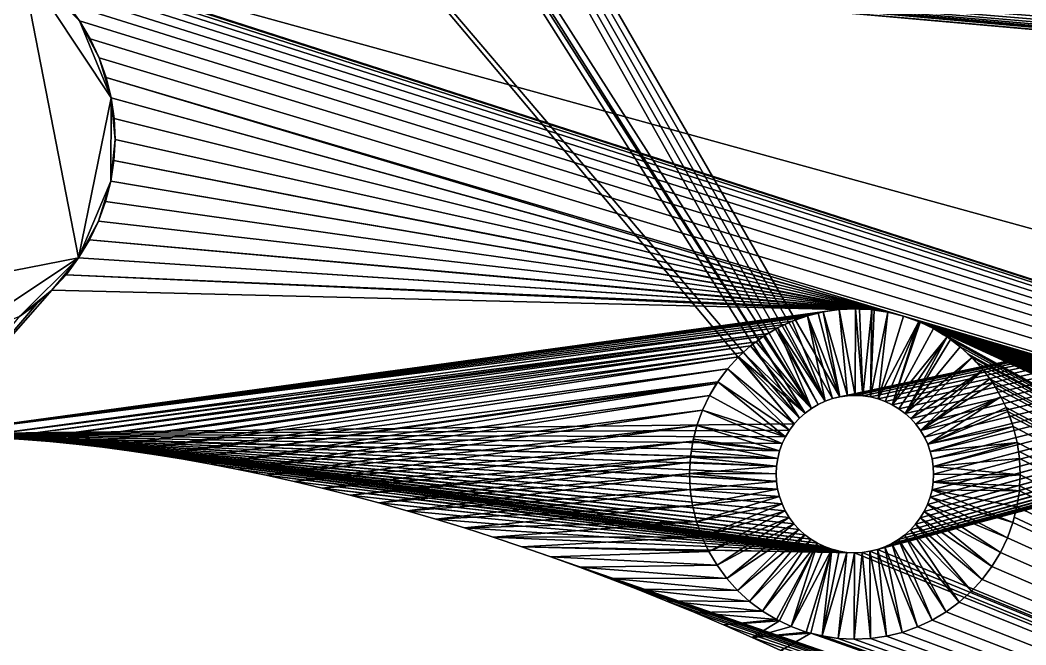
# Model space of a CAD drawing. Extents: x -90 to 90, y -51 to 49.
# Drawn here: x 11.86 to 31.41, y -22.05 to -9.91 of the extents above; entities that cross this region are included whole.
import ezdxf

# ---------------------------------------------------------------- set-up
doc = ezdxf.new("R2010")
doc.units = 0

msp = doc.modelspace()

# ---------------------------------------------------------------- linework, layer by layer
for points in [[(2.705, 26.198, 2), (6.97, 14.305, 2), (27.24, -17.456, 2)], [(2.705, 26.198, 2), (27.24, -17.456, 2), (27.369, -17.379, 2)], [(2.705, 26.198, 2), (27.369, -17.379, 2), (27.505, -17.316, 2)], [(2.705, 26.198, 2), (27.505, -17.316, 2), (27.647, -17.266, 2)], [(2.705, 26.198, 2), (27.647, -17.266, 2), (27.793, -17.23, 2)], [(2.705, 26.198, 2), (27.793, -17.23, 2), (68.159, -8.638, 2)], [(6.97, 14.305, 2), (10.697, 8.139, 2), (27.119, -17.545, 2)], [(6.97, 14.305, 2), (27.119, -17.545, 2), (27.24, -17.456, 2)], [(10.697, 8.139, 2), (12.822, -0.992, 2), (27.008, -17.646, 2)], [(10.697, 8.139, 2), (27.008, -17.646, 2), (27.119, -17.545, 2)], [(12.822, -0.992, 2), (9.795, -5.614, 2), (9.751, -17.958, 2)], [(12.822, -0.992, 2), (9.751, -17.958, 2), (26.906, -17.756, 2)], [(12.822, -0.992, 2), (26.906, -17.756, 2), (27.008, -17.646, 2)], [(65.253, -10.443, 0), (9.978, -8.083, 0), (9.572, -8.061, 0)], [(65.239, -10.128, 0), (65.253, -10.443, 0), (9.572, -8.061, 0)], [(65.249, -9.929, 0), (65.239, -10.128, 0), (9.572, -8.061, 0)], [(65.255, -9.813, 0), (65.249, -9.929, 0), (9.572, -8.061, 0)], [(67.507, -13.211, 0), (10.381, -8.144, 0), (9.978, -8.083, 0)], [(67.211, -13.103, 0), (67.507, -13.211, 0), (9.978, -8.083, 0)], [(66.926, -12.968, 0), (67.211, -13.103, 0), (9.978, -8.083, 0)], [(66.656, -12.804, 0), (66.926, -12.968, 0), (9.978, -8.083, 0)], [(66.404, -12.616, 0), (66.656, -12.804, 0), (9.978, -8.083, 0)], [(66.171, -12.403, 0), (66.404, -12.616, 0), (9.978, -8.083, 0)], [(66.12, -12.346, 0), (66.171, -12.403, 0), (9.978, -8.083, 0)], [(65.96, -12.169, 0), (66.12, -12.346, 0), (9.978, -8.083, 0)], [(65.773, -11.915, 0), (65.96, -12.169, 0), (9.978, -8.083, 0)], [(65.612, -11.644, 0), (65.773, -11.915, 0), (9.978, -8.083, 0)], [(65.479, -11.358, 0), (65.612, -11.644, 0), (9.978, -8.083, 0)], [(65.373, -11.061, 0), (65.479, -11.358, 0), (9.978, -8.083, 0)], [(65.298, -10.755, 0), (65.373, -11.061, 0), (9.978, -8.083, 0)], [(65.253, -10.443, 0), (65.298, -10.755, 0), (9.978, -8.083, 0)], [(67.813, -13.289, 0), (10.776, -8.244, 0), (10.381, -8.144, 0)], [(67.507, -13.211, 0), (67.813, -13.289, 0), (10.381, -8.144, 0)], [(83.747, -31.799, 0), (11.159, -8.383, 0), (10.776, -8.244, 0)], [(77.166, -26.539, 0), (83.747, -31.799, 0), (10.776, -8.244, 0)], [(68.024, -13.321, 0), (77.166, -26.539, 0), (10.776, -8.244, 0)], [(67.813, -13.289, 0), (68.024, -13.321, 0), (10.776, -8.244, 0)], [(83.747, -31.799, 0), (11.526, -8.559, 0), (11.159, -8.383, 0)], [(83.747, -31.799, 0), (11.875, -8.769, 0), (11.526, -8.559, 0)], [(7.237, -15.653, 0.2), (6.114, -9.893, 0.2), (11.875, -8.769, 0.2)], [(11.875, -8.769, 0.2), (12.998, -14.53, 0.2), (7.237, -15.653, 0.2)], [(83.747, -31.799, 0), (12.201, -9.013, 0), (11.875, -8.769, 0)], [(11.875, -8.769, 0.2), (12.501, -9.288, 0.2), (13.015, -9.919, 0.2)], [(11.875, -8.769, 0.2), (13.015, -9.919, 0.2), (13.629, -11.417, 0.2)], [(11.875, -8.769, 0.2), (13.629, -11.417, 0.2), (12.998, -14.53, 0.2)], [(27.793, -17.23, 2), (27.941, -17.208, 2), (68.159, -8.638, 2)], [(27.941, -17.208, 2), (28.091, -17.202, 2), (68.159, -8.638, 2)], [(28.091, -17.202, 2), (28.241, -17.209, 2), (68.159, -8.638, 2)], [(28.241, -17.209, 2), (28.39, -17.232, 2), (68.159, -8.638, 2)], [(28.39, -17.232, 2), (28.535, -17.269, 2), (68.159, -8.638, 2)], [(28.535, -17.269, 2), (28.676, -17.32, 2), (68.159, -8.638, 2)], [(28.676, -17.32, 2), (28.812, -17.385, 2), (68.159, -8.638, 2)], [(28.812, -17.385, 2), (28.94, -17.463, 2), (68.159, -8.638, 2)], [(28.94, -17.463, 2), (29.061, -17.553, 2), (68.159, -8.638, 2)], [(29.061, -17.553, 2), (29.171, -17.654, 2), (68.159, -8.638, 2)], [(29.171, -17.654, 2), (29.272, -17.765, 2), (68.159, -8.638, 2)], [(29.272, -17.765, 2), (29.361, -17.886, 2), (68.159, -8.638, 2)], [(29.361, -17.886, 2), (29.438, -18.015, 2), (68.159, -8.638, 2)], [(29.438, -18.015, 2), (68.013, -8.674, 2), (68.159, -8.638, 2)], [(29.438, -18.015, 2), (29.501, -18.151, 2), (68.013, -8.674, 2)], [(29.501, -18.151, 2), (29.551, -18.293, 2), (68.013, -8.674, 2)], [(29.548, -19.181, 2), (67.606, -8.864, 2), (67.735, -8.788, 2)], [(29.585, -19.036, 2), (29.548, -19.181, 2), (67.735, -8.788, 2)], [(29.551, -18.293, 2), (29.587, -18.439, 2), (68.013, -8.674, 2)], [(29.585, -19.036, 2), (67.735, -8.788, 2), (67.871, -8.724, 2)], [(29.608, -18.887, 2), (29.585, -19.036, 2), (67.871, -8.724, 2)], [(29.587, -18.439, 2), (29.609, -18.587, 2), (68.013, -8.674, 2)], [(29.608, -18.887, 2), (67.871, -8.724, 2), (67.881, -8.72, 2)], [(29.615, -18.737, 2), (29.608, -18.887, 2), (67.881, -8.72, 2)], [(29.609, -18.587, 2), (29.615, -18.737, 2), (68.013, -8.674, 2)], [(29.615, -18.737, 2), (67.881, -8.72, 2), (68.013, -8.674, 2)], [(29.432, -19.458, 2), (67.374, -9.054, 2), (67.485, -8.953, 2)], [(29.497, -19.322, 2), (29.432, -19.458, 2), (67.485, -8.953, 2)], [(29.497, -19.322, 2), (67.485, -8.953, 2), (67.606, -8.864, 2)], [(29.548, -19.181, 2), (29.497, -19.322, 2), (67.606, -8.864, 2)], [(83.747, -31.799, 0), (12.501, -9.288, 0), (12.201, -9.013, 0)], [(29.265, -19.707, 2), (67.183, -9.285, 2), (67.273, -9.165, 2)], [(29.354, -19.586, 2), (29.265, -19.707, 2), (67.273, -9.165, 2)], [(29.354, -19.586, 2), (67.273, -9.165, 2), (67.374, -9.054, 2)], [(29.432, -19.458, 2), (29.354, -19.586, 2), (67.374, -9.054, 2)], [(83.747, -31.799, 0), (12.774, -9.591, 0), (12.501, -9.288, 0)], [(12.501, -9.288, 0.2), (12.774, -9.591, 0.2), (13.015, -9.919, 0.2)], [(29.163, -19.817, 2), (67.105, -9.413, 2), (67.183, -9.285, 2)], [(29.265, -19.707, 2), (29.163, -19.817, 2), (67.183, -9.285, 2)], [(28.931, -20.007, 2), (66.989, -9.69, 2), (67.04, -9.549, 2)], [(29.052, -19.918, 2), (28.931, -20.007, 2), (67.04, -9.549, 2)], [(29.052, -19.918, 2), (67.04, -9.549, 2), (67.105, -9.413, 2)], [(29.163, -19.817, 2), (29.052, -19.918, 2), (67.105, -9.413, 2)], [(83.747, -31.799, 0), (13.015, -9.919, 0), (12.774, -9.591, 0)], [(13.015, -9.919, 0), (13.015, -9.919, 0.2), (12.774, -9.591, 0.2)], [(13.015, -9.919, 0), (12.774, -9.591, 0.2), (12.774, -9.591, 0)], [(28.802, -20.084, 2), (66.952, -9.835, 2), (66.989, -9.69, 2)], [(28.931, -20.007, 2), (28.802, -20.084, 2), (66.989, -9.69, 2)], [(83.747, -31.799, 0), (13.223, -10.269, 0), (13.015, -9.919, 0)], [(13.223, -10.269, 0), (13.223, -10.269, 0.2), (13.015, -9.919, 0.2)], [(13.223, -10.269, 0), (13.015, -9.919, 0.2), (13.015, -9.919, 0)], [(13.015, -9.919, 0.2), (13.223, -10.269, 0.2), (13.396, -10.637, 0.2)], [(13.015, -9.919, 0.2), (13.396, -10.637, 0.2), (13.629, -11.417, 0.2)], [(28.666, -20.147, 2), (66.929, -9.984, 2), (66.952, -9.835, 2)], [(28.802, -20.084, 2), (28.666, -20.147, 2), (66.952, -9.835, 2)], [(28.524, -20.197, 2), (63.477, -34.648, 2), (66.929, -9.984, 2)], [(28.666, -20.147, 2), (28.524, -20.197, 2), (66.929, -9.984, 2)], [(83.747, -31.799, 0), (13.396, -10.637, 0), (13.223, -10.269, 0)], [(13.396, -10.637, 0), (13.396, -10.637, 0.2), (13.223, -10.269, 0.2)], [(13.396, -10.637, 0), (13.223, -10.269, 0.2), (13.223, -10.269, 0)], [(83.747, -31.799, 0), (13.532, -11.021, 0), (13.396, -10.637, 0)], [(13.532, -11.021, 0), (13.532, -11.021, 0.2), (13.396, -10.637, 0.2)], [(13.532, -11.021, 0), (13.396, -10.637, 0.2), (13.396, -10.637, 0)], [(13.396, -10.637, 0.2), (13.532, -11.021, 0.2), (13.629, -11.417, 0.2)], [(29.03, -15.66, 0), (13.629, -11.417, 0), (13.532, -11.021, 0)], [(83.747, -31.799, 0), (29.03, -15.66, 0), (13.532, -11.021, 0)], [(13.629, -11.417, 0), (13.629, -11.417, 0.2), (13.532, -11.021, 0.2)], [(13.629, -11.417, 0), (13.532, -11.021, 0.2), (13.532, -11.021, 0)], [(13.629, -11.417, 0.2), (13.623, -13.036, 0.2), (12.998, -14.53, 0.2)], [(13.629, -11.417, 0.2), (13.706, -12.227, 0.2), (13.623, -13.036, 0.2)], [(28.724, -15.583, 0), (13.687, -11.82, 0), (13.629, -11.417, 0)], [(29.03, -15.66, 0), (28.724, -15.583, 0), (13.629, -11.417, 0)], [(13.687, -11.82, 0), (13.687, -11.82, 0.2), (13.629, -11.417, 0.2)], [(13.687, -11.82, 0), (13.629, -11.417, 0.2), (13.629, -11.417, 0)], [(13.629, -11.417, 0.2), (13.687, -11.82, 0.2), (13.706, -12.227, 0.2)], [(28.724, -15.583, 0), (13.706, -12.227, 0), (13.687, -11.82, 0)], [(13.706, -12.227, 0), (13.706, -12.227, 0.2), (13.687, -11.82, 0.2)], [(13.706, -12.227, 0), (13.687, -11.82, 0.2), (13.687, -11.82, 0)], [(13.706, -12.227, 0.2), (13.684, -12.634, 0.2), (13.623, -13.036, 0.2)], [(28.724, -15.583, 0), (13.684, -12.634, 0), (13.706, -12.227, 0)], [(13.684, -12.634, 0.2), (13.706, -12.227, 0.2), (13.706, -12.227, 0)], [(13.684, -12.634, 0.2), (13.706, -12.227, 0), (13.684, -12.634, 0)], [(28.463, -15.543, 0), (13.623, -13.036, 0), (13.684, -12.634, 0)], [(13.623, -13.036, 0.2), (13.684, -12.634, 0.2), (13.684, -12.634, 0)], [(13.623, -13.036, 0.2), (13.684, -12.634, 0), (13.623, -13.036, 0)], [(28.724, -15.583, 0), (28.463, -15.543, 0), (13.684, -12.634, 0)], [(13.623, -13.036, 0.2), (13.384, -13.814, 0.2), (12.998, -14.53, 0.2)], [(13.623, -13.036, 0.2), (13.523, -13.431, 0.2), (13.384, -13.814, 0.2)], [(28.412, -15.535, 0), (13.523, -13.431, 0), (13.623, -13.036, 0)], [(13.523, -13.431, 0.2), (13.623, -13.036, 0.2), (13.623, -13.036, 0)], [(13.523, -13.431, 0.2), (13.623, -13.036, 0), (13.523, -13.431, 0)], [(28.463, -15.543, 0), (28.412, -15.535, 0), (13.623, -13.036, 0)], [(28.412, -15.535, 0), (13.384, -13.814, 0), (13.523, -13.431, 0)], [(13.384, -13.814, 0.2), (13.523, -13.431, 0.2), (13.523, -13.431, 0)], [(13.384, -13.814, 0.2), (13.523, -13.431, 0), (13.384, -13.814, 0)], [(13.384, -13.814, 0.2), (13.209, -14.181, 0.2), (12.998, -14.53, 0.2)], [(28.412, -15.535, 0), (13.209, -14.181, 0), (13.384, -13.814, 0)], [(13.209, -14.181, 0.2), (13.384, -13.814, 0.2), (13.384, -13.814, 0)], [(13.209, -14.181, 0.2), (13.384, -13.814, 0), (13.209, -14.181, 0)], [(28.174, -15.523, 0), (12.998, -14.53, 0), (13.209, -14.181, 0)], [(12.998, -14.53, 0.2), (13.209, -14.181, 0.2), (13.209, -14.181, 0)], [(12.998, -14.53, 0.2), (13.209, -14.181, 0), (12.998, -14.53, 0)], [(28.412, -15.535, 0), (28.174, -15.523, 0), (13.209, -14.181, 0)], [(12.998, -14.53, 0.2), (10.35, -16.284, 0.2), (7.237, -15.653, 0.2)], [(12.998, -14.53, 0.2), (11.849, -15.67, 0.2), (10.35, -16.284, 0.2)], [(12.998, -14.53, 0.2), (12.479, -15.157, 0.2), (11.849, -15.67, 0.2)], [(12.998, -14.53, 0.2), (12.754, -14.856, 0.2), (12.479, -15.157, 0.2)], [(28.098, -15.519, 0), (12.754, -14.856, 0), (12.998, -14.53, 0)], [(12.754, -14.856, 0.2), (12.998, -14.53, 0.2), (12.998, -14.53, 0)], [(12.754, -14.856, 0.2), (12.998, -14.53, 0), (12.754, -14.856, 0)], [(28.174, -15.523, 0), (28.098, -15.519, 0), (12.998, -14.53, 0)], [(27.783, -15.533, 0), (12.479, -15.157, 0), (12.754, -14.856, 0)], [(12.479, -15.157, 0.2), (12.754, -14.856, 0.2), (12.754, -14.856, 0)], [(12.479, -15.157, 0.2), (12.754, -14.856, 0), (12.479, -15.157, 0)], [(28.098, -15.519, 0), (27.783, -15.533, 0), (12.754, -14.856, 0)], [(9.999, -17.976, 0), (12.177, -15.429, 0), (12.479, -15.157, 0)], [(27.783, -15.533, 0), (9.999, -17.976, 0), (12.479, -15.157, 0)], [(12.479, -15.157, 0.2), (12.177, -15.429, 0.2), (11.849, -15.67, 0.2)], [(12.177, -15.429, 0.2), (12.479, -15.157, 0.2), (12.479, -15.157, 0)], [(12.177, -15.429, 0.2), (12.479, -15.157, 0), (12.177, -15.429, 0)], [(9.999, -17.976, 0), (11.849, -15.67, 0), (12.177, -15.429, 0)], [(11.849, -15.67, 0.2), (12.177, -15.429, 0.2), (12.177, -15.429, 0)], [(11.849, -15.67, 0.2), (12.177, -15.429, 0), (11.849, -15.67, 0)], [(27.783, -15.533, 0), (27.471, -15.578, 0), (9.999, -17.976, 0)], [(27.471, -15.578, 0), (27.373, -15.602, 0), (9.999, -17.976, 0)], [(27.373, -15.602, 0), (27.164, -15.653, 0), (9.999, -17.976, 0)], [(27.793, -17.23, 1.2), (27.164, -15.653, 0), (27.373, -15.602, 0)], [(27.373, -15.602, 0), (27.471, -15.578, 0), (27.793, -17.23, 1.2)], [(27.941, -17.208, 1.2), (27.471, -15.578, 0), (27.783, -15.533, 0)], [(27.941, -17.208, 1.2), (27.793, -17.23, 1.2), (27.471, -15.578, 0)], [(28.091, -17.202, 1.2), (27.783, -15.533, 0), (28.098, -15.519, 0)], [(28.091, -17.202, 1.2), (27.941, -17.208, 1.2), (27.783, -15.533, 0)], [(28.241, -17.209, 1.2), (28.091, -17.202, 1.2), (28.098, -15.519, 0)], [(28.174, -15.523, 0), (28.241, -17.209, 1.2), (28.098, -15.519, 0)], [(28.174, -15.523, 0), (28.412, -15.535, 0), (28.241, -17.209, 1.2)], [(28.39, -17.232, 1.2), (28.241, -17.209, 1.2), (28.412, -15.535, 0)], [(28.39, -17.232, 1.2), (28.412, -15.535, 0), (28.463, -15.543, 0)], [(28.463, -15.543, 0), (28.724, -15.583, 0), (28.39, -17.232, 1.2)], [(28.535, -17.269, 1.2), (28.39, -17.232, 1.2), (28.724, -15.583, 0)], [(28.535, -17.269, 1.2), (28.724, -15.583, 0), (29.03, -15.66, 0)], [(27.164, -15.653, 0), (27.074, -15.685, 0), (9.999, -17.976, 0)], [(27.074, -15.685, 0), (26.867, -15.759, 0), (9.999, -17.976, 0)], [(26.867, -15.759, 0), (26.723, -15.826, 0), (9.999, -17.976, 0)], [(26.723, -15.826, 0), (26.582, -15.892, 0), (9.999, -17.976, 0)], [(27.505, -17.316, 1.2), (26.582, -15.892, 0), (26.723, -15.826, 0)], [(26.723, -15.826, 0), (26.867, -15.759, 0), (27.505, -17.316, 1.2)], [(26.867, -15.759, 0), (27.074, -15.685, 0), (27.164, -15.653, 0)], [(27.164, -15.653, 0), (27.505, -17.316, 1.2), (26.867, -15.759, 0)], [(27.164, -15.653, 0), (27.647, -17.266, 1.2), (27.505, -17.316, 1.2)], [(27.793, -17.23, 1.2), (27.647, -17.266, 1.2), (27.164, -15.653, 0)], [(29.326, -15.768, 0), (28.535, -17.269, 1.2), (29.03, -15.66, 0)], [(29.326, -15.768, 0), (28.676, -17.32, 1.2), (28.535, -17.269, 1.2)], [(28.812, -17.385, 1.2), (28.676, -17.32, 1.2), (29.326, -15.768, 0)], [(28.812, -17.385, 1.2), (29.326, -15.768, 0), (29.352, -15.78, 0)], [(29.352, -15.78, 0), (29.611, -15.904, 0), (28.812, -17.385, 1.2)], [(79.33, -33.121, 0), (29.3, -15.758, 0), (29.03, -15.66, 0)], [(79.604, -32.82, 0), (79.33, -33.121, 0), (29.03, -15.66, 0)], [(79.907, -32.548, 0), (79.604, -32.82, 0), (29.03, -15.66, 0)], [(80.235, -32.307, 0), (79.907, -32.548, 0), (29.03, -15.66, 0)], [(80.585, -32.098, 0), (80.235, -32.307, 0), (29.03, -15.66, 0)], [(80.954, -31.926, 0), (80.585, -32.098, 0), (29.03, -15.66, 0)], [(81.338, -31.79, 0), (80.954, -31.926, 0), (29.03, -15.66, 0)], [(81.733, -31.692, 0), (81.338, -31.79, 0), (29.03, -15.66, 0)], [(82.137, -31.634, 0), (81.733, -31.692, 0), (29.03, -15.66, 0)], [(82.543, -31.616, 0), (82.137, -31.634, 0), (29.03, -15.66, 0)], [(82.95, -31.637, 0), (82.543, -31.616, 0), (29.03, -15.66, 0)], [(83.353, -31.699, 0), (82.95, -31.637, 0), (29.03, -15.66, 0)], [(83.747, -31.799, 0), (83.353, -31.699, 0), (29.03, -15.66, 0)], [(29.03, -15.66, 0), (29.3, -15.758, 0), (29.326, -15.768, 0)], [(79.086, -33.447, 0), (29.326, -15.768, 0), (29.3, -15.758, 0)], [(79.33, -33.121, 0), (79.086, -33.447, 0), (29.3, -15.758, 0)], [(79.31, -38.386, 0), (29.352, -15.78, 0), (29.326, -15.768, 0)], [(79.068, -38.058, 0), (79.31, -38.386, 0), (29.326, -15.768, 0)], [(78.86, -37.708, 0), (79.068, -38.058, 0), (29.326, -15.768, 0)], [(78.688, -37.339, 0), (78.86, -37.708, 0), (29.326, -15.768, 0)], [(78.552, -36.955, 0), (78.688, -37.339, 0), (29.326, -15.768, 0)], [(78.454, -36.56, 0), (78.552, -36.955, 0), (29.326, -15.768, 0)], [(78.396, -36.157, 0), (78.454, -36.56, 0), (29.326, -15.768, 0)], [(78.378, -35.75, 0), (78.396, -36.157, 0), (29.326, -15.768, 0)], [(78.399, -35.343, 0), (78.378, -35.75, 0), (29.326, -15.768, 0)], [(78.461, -34.941, 0), (78.399, -35.343, 0), (29.326, -15.768, 0)], [(78.561, -34.546, 0), (78.461, -34.941, 0), (29.326, -15.768, 0)], [(78.7, -34.163, 0), (78.561, -34.546, 0), (29.326, -15.768, 0)], [(78.875, -33.796, 0), (78.7, -34.163, 0), (29.326, -15.768, 0)], [(79.086, -33.447, 0), (78.875, -33.796, 0), (29.326, -15.768, 0)], [(79.582, -38.689, 0), (29.611, -15.904, 0), (29.352, -15.78, 0)], [(79.31, -38.386, 0), (79.582, -38.689, 0), (29.352, -15.78, 0)], [(26.582, -15.892, 0), (10.941, -18.008, 0), (9.999, -17.976, 0)], [(26.582, -15.892, 0), (26.405, -15.997, 0), (10.941, -18.008, 0)], [(26.405, -15.997, 0), (11.435, -18.029, 0), (10.941, -18.008, 0)], [(26.405, -15.997, 0), (26.311, -16.053, 0), (11.435, -18.029, 0)], [(26.311, -16.053, 0), (26.405, -15.997, 0), (26.582, -15.892, 0)], [(26.582, -15.892, 0), (27.24, -17.456, 1.2), (26.311, -16.053, 0)], [(27.505, -17.316, 1.2), (27.369, -17.379, 1.2), (26.582, -15.892, 0)], [(26.582, -15.892, 0), (27.369, -17.379, 1.2), (27.24, -17.456, 1.2)], [(29.881, -16.067, 0), (28.812, -17.385, 1.2), (29.611, -15.904, 0)], [(63.477, -34.648, 0), (29.809, -16.023, 0), (29.611, -15.904, 0)], [(81.784, -44.737, 0), (63.477, -34.648, 0), (29.611, -15.904, 0)], [(79.883, -38.964, 0), (81.784, -44.737, 0), (29.611, -15.904, 0)], [(79.582, -38.689, 0), (79.883, -38.964, 0), (29.611, -15.904, 0)], [(29.611, -15.904, 0), (29.809, -16.023, 0), (29.881, -16.067, 0)], [(63.477, -34.648, 0), (29.881, -16.067, 0), (29.809, -16.023, 0)], [(26.311, -16.053, 0), (11.934, -18.061, 0), (11.435, -18.029, 0)], [(26.311, -16.053, 0), (26.167, -16.159, 0), (11.934, -18.061, 0)], [(26.167, -16.159, 0), (12.438, -18.101, 0), (11.934, -18.061, 0)], [(26.167, -16.159, 0), (26.057, -16.24, 0), (12.438, -18.101, 0)], [(27.24, -17.456, 1.2), (26.057, -16.24, 0), (26.167, -16.159, 0)], [(26.167, -16.159, 0), (26.311, -16.053, 0), (27.24, -17.456, 1.2)], [(29.881, -16.067, 0), (28.94, -17.463, 1.2), (28.812, -17.385, 1.2)], [(29.061, -17.553, 1.2), (28.94, -17.463, 1.2), (29.881, -16.067, 0)], [(29.061, -17.553, 1.2), (29.881, -16.067, 0), (29.942, -16.113, 0)], [(29.942, -16.113, 0), (30.133, -16.256, 0), (29.061, -17.553, 1.2)], [(63.477, -34.648, 0), (29.942, -16.113, 0), (29.881, -16.067, 0)], [(63.477, -34.648, 0), (30.133, -16.256, 0), (29.942, -16.113, 0)], [(26.057, -16.24, 0), (12.948, -18.151, 0), (12.438, -18.101, 0)], [(26.057, -16.24, 0), (25.917, -16.366, 0), (12.948, -18.151, 0)], [(25.917, -16.366, 0), (13.463, -18.211, 0), (12.948, -18.151, 0)], [(25.917, -16.366, 0), (25.822, -16.451, 0), (13.463, -18.211, 0)], [(25.917, -16.366, 0), (27.119, -17.545, 1.2), (25.822, -16.451, 0)], [(25.917, -16.366, 0), (26.057, -16.24, 0), (27.119, -17.545, 1.2)], [(27.24, -17.456, 1.2), (27.119, -17.545, 1.2), (26.057, -16.24, 0)], [(30.366, -16.468, 0), (29.061, -17.553, 1.2), (30.133, -16.256, 0)], [(63.477, -34.648, 0), (30.283, -16.392, 0), (30.133, -16.256, 0)], [(30.133, -16.256, 0), (30.283, -16.392, 0), (30.366, -16.468, 0)], [(63.477, -34.648, 0), (30.366, -16.468, 0), (30.283, -16.392, 0)], [(25.822, -16.451, 0), (13.982, -18.279, 0), (13.463, -18.211, 0)], [(25.822, -16.451, 0), (25.609, -16.684, 0), (13.982, -18.279, 0)], [(25.822, -16.451, 0), (26.906, -17.756, 1.2), (25.609, -16.684, 0)], [(27.119, -17.545, 1.2), (27.008, -17.646, 1.2), (25.822, -16.451, 0)], [(25.822, -16.451, 0), (27.008, -17.646, 1.2), (26.906, -17.756, 1.2)], [(30.366, -16.468, 0), (29.171, -17.654, 1.2), (29.061, -17.553, 1.2)], [(30.577, -16.703, 0), (29.171, -17.654, 1.2), (30.366, -16.468, 0)], [(63.477, -34.648, 0), (30.444, -16.554, 0), (30.366, -16.468, 0)], [(30.366, -16.468, 0), (30.444, -16.554, 0), (30.577, -16.703, 0)], [(63.477, -34.648, 0), (30.577, -16.703, 0), (30.444, -16.554, 0)], [(25.609, -16.684, 0), (14.506, -18.356, 0), (13.982, -18.279, 0)], [(25.609, -16.684, 0), (25.421, -16.936, 0), (14.506, -18.356, 0)], [(25.609, -16.684, 0), (26.817, -17.877, 1.2), (25.421, -16.936, 0)], [(25.609, -16.684, 0), (26.906, -17.756, 1.2), (26.817, -17.877, 1.2)], [(30.577, -16.703, 0), (29.272, -17.765, 1.2), (29.171, -17.654, 1.2)], [(29.361, -17.886, 1.2), (29.272, -17.765, 1.2), (30.577, -16.703, 0)], [(29.361, -17.886, 1.2), (30.577, -16.703, 0), (30.708, -16.881, 0)], [(63.477, -34.648, 0), (30.708, -16.881, 0), (30.577, -16.703, 0)], [(25.421, -16.936, 0), (15.034, -18.442, 0), (14.506, -18.356, 0)], [(25.421, -16.936, 0), (25.399, -16.972, 0), (15.034, -18.442, 0)], [(25.399, -16.972, 0), (15.566, -18.538, 0), (15.034, -18.442, 0)], [(25.399, -16.972, 0), (25.258, -17.206, 0), (15.566, -18.538, 0)], [(25.258, -17.206, 0), (25.399, -16.972, 0), (25.421, -16.936, 0)], [(25.421, -16.936, 0), (26.739, -18.005, 1.2), (25.258, -17.206, 0)], [(25.421, -16.936, 0), (26.817, -17.877, 1.2), (26.739, -18.005, 1.2)], [(30.708, -16.881, 0), (30.764, -16.957, 0), (29.361, -17.886, 1.2)], [(30.925, -17.228, 0), (29.361, -17.886, 1.2), (30.764, -16.957, 0)], [(63.477, -34.648, 0), (30.764, -16.957, 0), (30.708, -16.881, 0)], [(63.477, -34.648, 0), (30.82, -17.051, 0), (30.764, -16.957, 0)], [(30.764, -16.957, 0), (30.82, -17.051, 0), (30.925, -17.228, 0)], [(63.477, -34.648, 0), (30.925, -17.228, 0), (30.82, -17.051, 0)], [(25.258, -17.206, 0), (16.102, -18.641, 0), (15.566, -18.538, 0)], [(25.258, -17.206, 0), (25.122, -17.491, 0), (16.102, -18.641, 0)], [(26.739, -18.005, 1.2), (25.122, -17.491, 0), (25.258, -17.206, 0)], [(27.24, -17.456, 1.2), (27.369, -17.379, 1.2), (27.369, -17.379, 2)], [(27.24, -17.456, 1.2), (27.369, -17.379, 2), (27.24, -17.456, 2)], [(27.369, -17.379, 1.2), (27.505, -17.316, 1.2), (27.505, -17.316, 2)], [(27.369, -17.379, 1.2), (27.505, -17.316, 2), (27.369, -17.379, 2)], [(27.505, -17.316, 1.2), (27.647, -17.266, 1.2), (27.647, -17.266, 2)], [(27.505, -17.316, 1.2), (27.647, -17.266, 2), (27.505, -17.316, 2)], [(27.647, -17.266, 1.2), (27.793, -17.23, 1.2), (27.793, -17.23, 2)], [(27.647, -17.266, 1.2), (27.793, -17.23, 2), (27.647, -17.266, 2)], [(27.793, -17.23, 1.2), (27.941, -17.208, 1.2), (27.941, -17.208, 2)], [(27.793, -17.23, 1.2), (27.941, -17.208, 2), (27.793, -17.23, 2)], [(27.941, -17.208, 1.2), (28.091, -17.202, 1.2), (28.091, -17.202, 2)], [(27.941, -17.208, 1.2), (28.091, -17.202, 2), (27.941, -17.208, 2)], [(28.091, -17.202, 2), (28.091, -17.202, 1.2), (28.241, -17.209, 1.2)], [(28.091, -17.202, 2), (28.241, -17.209, 1.2), (28.241, -17.209, 2)], [(28.241, -17.209, 2), (28.241, -17.209, 1.2), (28.39, -17.232, 1.2)], [(28.241, -17.209, 2), (28.39, -17.232, 1.2), (28.39, -17.232, 2)], [(28.39, -17.232, 2), (28.39, -17.232, 1.2), (28.535, -17.269, 1.2)], [(28.39, -17.232, 2), (28.535, -17.269, 1.2), (28.535, -17.269, 2)], [(28.535, -17.269, 2), (28.535, -17.269, 1.2), (28.676, -17.32, 1.2)], [(28.535, -17.269, 2), (28.676, -17.32, 1.2), (28.676, -17.32, 2)], [(28.676, -17.32, 2), (28.676, -17.32, 1.2), (28.812, -17.385, 1.2)], [(28.676, -17.32, 2), (28.812, -17.385, 1.2), (28.812, -17.385, 2)], [(28.812, -17.385, 2), (28.812, -17.385, 1.2), (28.94, -17.463, 1.2)], [(28.812, -17.385, 2), (28.94, -17.463, 1.2), (28.94, -17.463, 2)], [(30.925, -17.228, 0), (29.438, -18.015, 1.2), (29.361, -17.886, 1.2)], [(29.501, -18.151, 1.2), (29.438, -18.015, 1.2), (30.925, -17.228, 0)], [(29.501, -18.151, 1.2), (30.925, -17.228, 0), (31.025, -17.441, 0)], [(63.477, -34.648, 0), (31.025, -17.441, 0), (30.925, -17.228, 0)], [(25.122, -17.491, 0), (16.642, -18.754, 0), (16.102, -18.641, 0)], [(25.122, -17.491, 0), (25.014, -17.787, 0), (16.642, -18.754, 0)], [(26.674, -18.141, 1.2), (25.014, -17.787, 0), (25.122, -17.491, 0)], [(26.739, -18.005, 1.2), (26.674, -18.141, 1.2), (25.122, -17.491, 0)], [(27.008, -17.646, 1.2), (27.119, -17.545, 1.2), (27.119, -17.545, 2)], [(27.008, -17.646, 1.2), (27.119, -17.545, 2), (27.008, -17.646, 2)], [(27.119, -17.545, 1.2), (27.24, -17.456, 1.2), (27.24, -17.456, 2)], [(27.119, -17.545, 1.2), (27.24, -17.456, 2), (27.119, -17.545, 2)], [(28.94, -17.463, 2), (28.94, -17.463, 1.2), (29.061, -17.553, 1.2)], [(28.94, -17.463, 2), (29.061, -17.553, 1.2), (29.061, -17.553, 2)], [(29.061, -17.553, 2), (29.061, -17.553, 1.2), (29.171, -17.654, 1.2)], [(29.061, -17.553, 2), (29.171, -17.654, 1.2), (29.171, -17.654, 2)], [(31.025, -17.441, 0), (31.059, -17.513, 0), (29.501, -18.151, 1.2)], [(31.164, -17.81, 0), (29.501, -18.151, 1.2), (31.059, -17.513, 0)], [(63.477, -34.648, 0), (31.059, -17.513, 0), (31.025, -17.441, 0)], [(63.477, -34.648, 0), (31.087, -17.593, 0), (31.059, -17.513, 0)], [(31.059, -17.513, 0), (31.087, -17.593, 0), (31.164, -17.81, 0)], [(9.751, -17.958, 2), (26.817, -17.877, 2), (26.906, -17.756, 2)], [(25.014, -17.787, 0), (17.185, -18.875, 0), (16.642, -18.754, 0)], [(25.014, -17.787, 0), (24.937, -18.093, 0), (17.185, -18.875, 0)], [(25.014, -17.787, 0), (24.947, -18.051, 0), (24.937, -18.093, 0)], [(24.947, -18.051, 0), (25.014, -17.787, 0), (26.623, -18.282, 1.2)], [(26.674, -18.141, 1.2), (26.623, -18.282, 1.2), (25.014, -17.787, 0)], [(26.817, -17.877, 1.2), (26.906, -17.756, 1.2), (26.906, -17.756, 2)], [(26.817, -17.877, 1.2), (26.906, -17.756, 2), (26.817, -17.877, 2)], [(26.906, -17.756, 1.2), (27.008, -17.646, 1.2), (27.008, -17.646, 2)], [(26.906, -17.756, 1.2), (27.008, -17.646, 2), (26.906, -17.756, 2)], [(29.171, -17.654, 2), (29.171, -17.654, 1.2), (29.272, -17.765, 1.2)], [(29.171, -17.654, 2), (29.272, -17.765, 1.2), (29.272, -17.765, 2)], [(29.272, -17.765, 2), (29.272, -17.765, 1.2), (29.361, -17.886, 1.2)], [(29.272, -17.765, 2), (29.361, -17.886, 1.2), (29.361, -17.886, 2)], [(63.477, -34.648, 0), (31.164, -17.81, 0), (31.087, -17.593, 0)], [(9.751, -17.958, 2), (26.739, -18.005, 2), (26.817, -17.877, 2)], [(9.751, -17.958, 2), (10.941, -18.008, 2), (26.586, -18.427, 2)], [(9.751, -17.958, 2), (26.586, -18.427, 2), (26.623, -18.282, 2)], [(9.751, -17.958, 2), (26.623, -18.282, 2), (26.674, -18.141, 2)], [(9.751, -17.958, 2), (26.674, -18.141, 2), (26.739, -18.005, 2)], [(26.739, -18.005, 1.2), (26.817, -17.877, 1.2), (26.817, -17.877, 2)], [(26.739, -18.005, 1.2), (26.817, -17.877, 2), (26.739, -18.005, 2)], [(29.361, -17.886, 2), (29.361, -17.886, 1.2), (29.438, -18.015, 1.2)], [(29.361, -17.886, 2), (29.438, -18.015, 1.2), (29.438, -18.015, 2)], [(31.164, -17.81, 0), (29.551, -18.293, 1.2), (29.501, -18.151, 1.2)], [(31.239, -18.117, 0), (29.551, -18.293, 1.2), (31.164, -17.81, 0)], [(63.477, -34.648, 0), (31.239, -18.117, 0), (31.164, -17.81, 0)], [(10.941, -18.008, 2), (11.435, -18.029, 2), (26.563, -18.576, 2)], [(10.941, -18.008, 2), (26.563, -18.576, 2), (26.586, -18.427, 2)], [(11.435, -18.029, 2), (11.934, -18.061, 2), (26.562, -18.868, 2)], [(11.435, -18.029, 2), (26.562, -18.868, 2), (26.555, -18.726, 2)], [(11.435, -18.029, 2), (26.555, -18.726, 2), (26.563, -18.576, 2)], [(11.934, -18.061, 0), (11.934, -18.061, 2), (11.435, -18.029, 2)], [(11.934, -18.061, 0), (11.435, -18.029, 2), (11.435, -18.029, 0)], [(11.934, -18.061, 2), (12.438, -18.101, 2), (26.62, -19.17, 2)], [(11.934, -18.061, 2), (26.62, -19.17, 2), (26.584, -19.024, 2)], [(11.934, -18.061, 2), (26.584, -19.024, 2), (26.562, -18.876, 2)], [(11.934, -18.061, 2), (26.562, -18.876, 2), (26.562, -18.868, 2)], [(12.438, -18.101, 0), (12.438, -18.101, 2), (11.934, -18.061, 2)], [(12.438, -18.101, 0), (11.934, -18.061, 2), (11.934, -18.061, 0)], [(12.438, -18.101, 2), (12.948, -18.151, 2), (26.67, -19.312, 2)], [(12.438, -18.101, 2), (26.67, -19.312, 2), (26.62, -19.17, 2)], [(12.948, -18.151, 0), (12.948, -18.151, 2), (12.438, -18.101, 2)], [(12.948, -18.151, 0), (12.438, -18.101, 2), (12.438, -18.101, 0)], [(12.948, -18.151, 2), (13.463, -18.211, 2), (26.733, -19.448, 2)], [(12.948, -18.151, 2), (26.733, -19.448, 2), (26.67, -19.312, 2)], [(13.463, -18.211, 0), (13.463, -18.211, 2), (12.948, -18.151, 2)], [(13.463, -18.211, 0), (12.948, -18.151, 2), (12.948, -18.151, 0)], [(24.937, -18.093, 0), (17.731, -19.005, 0), (17.185, -18.875, 0)], [(24.937, -18.093, 0), (24.889, -18.405, 0), (17.731, -19.005, 0)], [(24.937, -18.093, 0), (24.907, -18.289, 0), (24.889, -18.405, 0)], [(24.907, -18.289, 0), (24.937, -18.093, 0), (26.586, -18.427, 1.2)], [(26.623, -18.282, 1.2), (24.937, -18.093, 0), (24.947, -18.051, 0)], [(26.623, -18.282, 1.2), (26.586, -18.427, 1.2), (24.937, -18.093, 0)], [(26.623, -18.282, 1.2), (26.674, -18.141, 1.2), (26.674, -18.141, 2)], [(26.623, -18.282, 1.2), (26.674, -18.141, 2), (26.623, -18.282, 2)], [(26.674, -18.141, 1.2), (26.739, -18.005, 1.2), (26.739, -18.005, 2)], [(26.674, -18.141, 1.2), (26.739, -18.005, 2), (26.674, -18.141, 2)], [(29.438, -18.015, 2), (29.438, -18.015, 1.2), (29.501, -18.151, 1.2)], [(29.438, -18.015, 2), (29.501, -18.151, 1.2), (29.501, -18.151, 2)], [(29.501, -18.151, 2), (29.501, -18.151, 1.2), (29.551, -18.293, 1.2)], [(29.501, -18.151, 2), (29.551, -18.293, 1.2), (29.551, -18.293, 2)], [(31.239, -18.117, 0), (29.587, -18.439, 1.2), (29.551, -18.293, 1.2)], [(29.609, -18.587, 1.2), (29.587, -18.439, 1.2), (31.239, -18.117, 0)], [(31.239, -18.117, 0), (31.284, -18.429, 0), (29.609, -18.587, 1.2)], [(63.477, -34.648, 0), (31.264, -18.286, 0), (31.239, -18.117, 0)], [(31.239, -18.117, 0), (31.264, -18.286, 0), (31.284, -18.429, 0)], [(13.463, -18.211, 2), (13.982, -18.279, 2), (26.81, -19.577, 2)], [(13.463, -18.211, 2), (26.81, -19.577, 2), (26.733, -19.448, 2)], [(13.982, -18.279, 0), (13.982, -18.279, 2), (13.463, -18.211, 2)], [(13.982, -18.279, 0), (13.463, -18.211, 2), (13.463, -18.211, 0)], [(13.982, -18.279, 2), (14.506, -18.356, 2), (26.899, -19.698, 2)], [(13.982, -18.279, 2), (26.899, -19.698, 2), (26.81, -19.577, 2)], [(14.506, -18.356, 0), (14.506, -18.356, 2), (13.982, -18.279, 2)], [(14.506, -18.356, 0), (13.982, -18.279, 2), (13.982, -18.279, 0)], [(14.506, -18.356, 2), (15.034, -18.442, 2), (27, -19.809, 2)], [(14.506, -18.356, 2), (27, -19.809, 2), (26.899, -19.698, 2)], [(15.034, -18.442, 0), (15.034, -18.442, 2), (14.506, -18.356, 2)], [(15.034, -18.442, 0), (14.506, -18.356, 2), (14.506, -18.356, 0)], [(24.907, -18.289, 0), (26.586, -18.427, 1.2), (24.889, -18.405, 0)], [(26.586, -18.427, 1.2), (26.623, -18.282, 1.2), (26.623, -18.282, 2)], [(26.586, -18.427, 1.2), (26.623, -18.282, 2), (26.586, -18.427, 2)], [(29.551, -18.293, 2), (29.551, -18.293, 1.2), (29.587, -18.439, 1.2)], [(29.551, -18.293, 2), (29.587, -18.439, 1.2), (29.587, -18.439, 2)], [(63.477, -34.648, 0), (31.284, -18.429, 0), (31.264, -18.286, 0)], [(15.034, -18.442, 2), (15.566, -18.538, 2), (27.11, -19.911, 2)], [(15.034, -18.442, 2), (27.11, -19.911, 2), (27, -19.809, 2)], [(15.566, -18.538, 0), (15.566, -18.538, 2), (15.034, -18.442, 2)], [(15.566, -18.538, 0), (15.034, -18.442, 2), (15.034, -18.442, 0)], [(15.566, -18.538, 2), (16.102, -18.641, 2), (27.231, -20, 2)], [(15.566, -18.538, 2), (27.231, -20, 2), (27.11, -19.911, 2)], [(16.102, -18.641, 0), (16.102, -18.641, 2), (15.566, -18.538, 2)], [(16.102, -18.641, 0), (15.566, -18.538, 2), (15.566, -18.538, 0)], [(24.889, -18.405, 0), (18.279, -19.144, 0), (17.731, -19.005, 0)], [(24.889, -18.405, 0), (24.884, -18.502, 0), (18.279, -19.144, 0)], [(24.884, -18.502, 0), (18.83, -19.29, 0), (18.279, -19.144, 0)], [(24.884, -18.502, 0), (24.873, -18.719, 0), (18.83, -19.29, 0)], [(26.563, -18.576, 1.2), (24.873, -18.719, 0), (24.884, -18.502, 0)], [(24.884, -18.502, 0), (24.889, -18.405, 0), (26.563, -18.576, 1.2)], [(26.586, -18.427, 1.2), (26.563, -18.576, 1.2), (24.889, -18.405, 0)], [(26.563, -18.576, 1.2), (26.586, -18.427, 1.2), (26.586, -18.427, 2)], [(26.563, -18.576, 1.2), (26.586, -18.427, 2), (26.563, -18.576, 2)], [(29.587, -18.439, 2), (29.587, -18.439, 1.2), (29.609, -18.587, 1.2)], [(29.587, -18.439, 2), (29.609, -18.587, 1.2), (29.609, -18.587, 2)], [(29.609, -18.587, 1.2), (31.284, -18.429, 0), (31.298, -18.744, 0)], [(63.477, -34.648, 0), (31.298, -18.744, 0), (31.284, -18.429, 0)], [(16.102, -18.641, 2), (16.642, -18.754, 2), (27.359, -20.078, 2)], [(16.102, -18.641, 2), (27.359, -20.078, 2), (27.231, -20, 2)], [(16.642, -18.754, 0), (16.642, -18.754, 2), (16.102, -18.641, 2)], [(16.642, -18.754, 0), (16.102, -18.641, 2), (16.102, -18.641, 0)], [(16.642, -18.754, 2), (17.185, -18.875, 2), (27.495, -20.143, 2)], [(16.642, -18.754, 2), (27.495, -20.143, 2), (27.359, -20.078, 2)], [(17.185, -18.875, 0), (17.185, -18.875, 2), (16.642, -18.754, 2)], [(17.185, -18.875, 0), (16.642, -18.754, 2), (16.642, -18.754, 0)], [(24.873, -18.719, 0), (19.384, -19.445, 0), (18.83, -19.29, 0)], [(24.873, -18.719, 0), (24.887, -19.034, 0), (19.384, -19.445, 0)], [(26.563, -18.576, 1.2), (26.555, -18.726, 1.2), (24.873, -18.719, 0)], [(24.873, -18.719, 0), (26.555, -18.726, 1.2), (26.562, -18.876, 1.2)], [(24.873, -18.719, 0), (26.562, -18.876, 1.2), (24.887, -19.034, 0)], [(26.555, -18.726, 1.2), (26.563, -18.576, 1.2), (26.563, -18.576, 2)], [(26.555, -18.726, 1.2), (26.563, -18.576, 2), (26.555, -18.726, 2)], [(26.562, -18.876, 1.2), (26.555, -18.726, 1.2), (26.555, -18.726, 2)], [(26.562, -18.868, 2), (26.562, -18.876, 1.2), (26.555, -18.726, 2)], [(29.615, -18.737, 1.2), (29.608, -18.887, 1.2), (29.608, -18.887, 2)], [(29.615, -18.737, 1.2), (29.608, -18.887, 2), (29.615, -18.737, 2)], [(29.608, -18.887, 1.2), (29.615, -18.737, 1.2), (31.298, -18.744, 0)], [(31.287, -18.959, 0), (29.608, -18.887, 1.2), (31.298, -18.744, 0)], [(29.609, -18.587, 2), (29.609, -18.587, 1.2), (29.615, -18.737, 1.2)], [(29.609, -18.587, 2), (29.615, -18.737, 1.2), (29.615, -18.737, 2)], [(29.609, -18.587, 1.2), (31.298, -18.744, 0), (29.615, -18.737, 1.2)], [(63.477, -34.648, 0), (31.287, -18.959, 0), (31.298, -18.744, 0)], [(17.185, -18.875, 2), (27.525, -20.154, 2), (27.495, -20.143, 2)], [(27.525, -20.154, 2), (17.185, -18.875, 2), (17.731, -19.005, 2)], [(17.731, -19.005, 0), (17.731, -19.005, 2), (17.185, -18.875, 2)], [(17.731, -19.005, 0), (17.185, -18.875, 2), (17.185, -18.875, 0)], [(24.887, -19.034, 0), (26.562, -18.876, 1.2), (26.584, -19.024, 1.2)], [(26.562, -18.868, 2), (26.562, -18.876, 2), (26.562, -18.876, 1.2)], [(26.562, -18.876, 2), (26.584, -19.024, 2), (26.584, -19.024, 1.2)], [(26.562, -18.876, 2), (26.584, -19.024, 1.2), (26.562, -18.876, 1.2)], [(29.608, -18.887, 1.2), (29.585, -19.036, 1.2), (29.585, -19.036, 2)], [(29.608, -18.887, 1.2), (29.585, -19.036, 2), (29.608, -18.887, 2)], [(29.585, -19.036, 1.2), (29.608, -18.887, 1.2), (31.282, -19.059, 0)], [(31.287, -18.959, 0), (31.282, -19.059, 0), (29.608, -18.887, 1.2)], [(63.477, -34.648, 0), (31.282, -19.059, 0), (31.287, -18.959, 0)], [(27.768, -20.228, 2), (17.731, -19.005, 2), (18.279, -19.144, 2)], [(17.731, -19.005, 2), (27.768, -20.228, 2), (27.636, -20.194, 2)], [(17.731, -19.005, 2), (27.636, -20.194, 2), (27.525, -20.154, 2)], [(18.279, -19.144, 0), (18.279, -19.144, 2), (17.731, -19.005, 2)], [(18.279, -19.144, 0), (17.731, -19.005, 2), (17.731, -19.005, 0)], [(27.781, -20.231, 2), (27.768, -20.228, 2), (18.279, -19.144, 2)], [(27.781, -20.231, 2), (18.279, -19.144, 2), (18.83, -19.29, 2)], [(18.83, -19.29, 0), (18.83, -19.29, 2), (18.279, -19.144, 2)], [(18.83, -19.29, 0), (18.279, -19.144, 2), (18.279, -19.144, 0)], [(24.887, -19.034, 0), (19.939, -19.608, 0), (19.384, -19.445, 0)], [(24.887, -19.034, 0), (24.932, -19.346, 0), (19.939, -19.608, 0)], [(24.887, -19.034, 0), (26.584, -19.024, 1.2), (24.932, -19.346, 0)], [(24.932, -19.346, 0), (26.584, -19.024, 1.2), (26.62, -19.17, 1.2)], [(26.584, -19.024, 2), (26.62, -19.17, 2), (26.62, -19.17, 1.2)], [(26.584, -19.024, 2), (26.62, -19.17, 1.2), (26.584, -19.024, 1.2)], [(29.585, -19.036, 1.2), (29.548, -19.181, 1.2), (29.548, -19.181, 2)], [(29.585, -19.036, 1.2), (29.548, -19.181, 2), (29.585, -19.036, 2)], [(31.157, -19.676, 0), (29.548, -19.181, 1.2), (29.585, -19.036, 1.2)], [(31.282, -19.059, 0), (31.234, -19.37, 0), (29.585, -19.036, 1.2)], [(31.157, -19.676, 0), (29.585, -19.036, 1.2), (31.234, -19.37, 0)], [(31.234, -19.37, 0), (31.264, -19.177, 0), (31.282, -19.059, 0)], [(63.477, -34.648, 0), (31.234, -19.37, 0), (31.282, -19.059, 0)], [(31.282, -19.059, 0), (31.264, -19.177, 0), (31.234, -19.37, 0)], [(27.93, -20.254, 2), (27.781, -20.231, 2), (18.83, -19.29, 2)], [(27.93, -20.254, 2), (18.83, -19.29, 2), (19.384, -19.445, 2)], [(19.384, -19.445, 0), (19.384, -19.445, 2), (18.83, -19.29, 2)], [(19.384, -19.445, 0), (18.83, -19.29, 2), (18.83, -19.29, 0)], [(24.932, -19.346, 0), (20.496, -19.779, 0), (19.939, -19.608, 0)], [(24.932, -19.346, 0), (25.007, -19.653, 0), (20.496, -19.779, 0)], [(24.932, -19.346, 0), (26.62, -19.17, 1.2), (25.007, -19.653, 0)], [(25.007, -19.653, 0), (26.62, -19.17, 1.2), (26.67, -19.312, 1.2)], [(25.007, -19.653, 0), (26.67, -19.312, 1.2), (25.112, -19.95, 0)], [(25.112, -19.95, 0), (26.67, -19.312, 1.2), (26.733, -19.448, 1.2)], [(26.62, -19.17, 2), (26.67, -19.312, 2), (26.67, -19.312, 1.2)], [(26.62, -19.17, 2), (26.67, -19.312, 1.2), (26.62, -19.17, 1.2)], [(26.67, -19.312, 2), (26.733, -19.448, 2), (26.733, -19.448, 1.2)], [(26.67, -19.312, 2), (26.733, -19.448, 1.2), (26.67, -19.312, 1.2)], [(29.432, -19.458, 2), (29.497, -19.322, 2), (29.497, -19.322, 1.2)], [(29.432, -19.458, 2), (29.497, -19.322, 1.2), (29.432, -19.458, 1.2)], [(29.497, -19.322, 1.2), (30.913, -20.257, 0), (29.432, -19.458, 1.2)], [(29.548, -19.181, 2), (29.497, -19.321, 2), (29.497, -19.322, 2)], [(29.497, -19.321, 2), (29.548, -19.181, 2), (29.548, -19.181, 1.2)], [(29.548, -19.181, 1.2), (29.497, -19.322, 1.2), (29.497, -19.322, 2)], [(29.548, -19.181, 1.2), (29.497, -19.322, 2), (29.497, -19.321, 2)], [(31.049, -19.972, 0), (29.497, -19.322, 1.2), (29.548, -19.181, 1.2)], [(29.497, -19.322, 1.2), (31.049, -19.972, 0), (30.913, -20.257, 0)], [(31.049, -19.972, 0), (29.548, -19.181, 1.2), (31.157, -19.676, 0)], [(27.93, -20.254, 2), (19.384, -19.445, 2), (19.939, -19.608, 2)], [(19.939, -19.608, 0), (19.939, -19.608, 2), (19.384, -19.445, 2)], [(19.939, -19.608, 0), (19.384, -19.445, 2), (19.384, -19.445, 0)], [(25.112, -19.95, 0), (26.733, -19.448, 1.2), (25.246, -20.235, 0)], [(25.246, -20.235, 0), (26.733, -19.448, 1.2), (26.81, -19.577, 1.2)], [(26.733, -19.448, 2), (26.81, -19.577, 2), (26.81, -19.577, 1.2)], [(26.733, -19.448, 2), (26.81, -19.577, 1.2), (26.733, -19.448, 1.2)], [(29.354, -19.586, 2), (29.432, -19.458, 2), (29.432, -19.458, 1.2)], [(29.354, -19.586, 2), (29.432, -19.458, 1.2), (29.354, -19.586, 1.2)], [(29.432, -19.458, 1.2), (30.75, -20.527, 0), (29.354, -19.586, 1.2)], [(29.432, -19.458, 1.2), (30.913, -20.257, 0), (30.75, -20.527, 0)], [(31.234, -19.37, 0), (31.184, -19.57, 0), (31.157, -19.676, 0)], [(63.477, -34.648, 0), (31.184, -19.57, 0), (31.234, -19.37, 0)], [(27.93, -20.254, 2), (19.939, -19.608, 2), (20.496, -19.779, 2)], [(20.496, -19.779, 0), (20.496, -19.779, 2), (19.939, -19.608, 2)], [(20.496, -19.779, 0), (19.939, -19.608, 2), (19.939, -19.608, 0)], [(25.007, -19.653, 0), (21.054, -19.959, 0), (20.496, -19.779, 0)], [(25.007, -19.653, 0), (25.112, -19.95, 0), (21.054, -19.959, 0)], [(25.246, -20.235, 0), (26.81, -19.577, 1.2), (25.407, -20.506, 0)], [(25.407, -20.506, 0), (26.81, -19.577, 1.2), (26.899, -19.698, 1.2)], [(25.407, -20.506, 0), (26.899, -19.698, 1.2), (25.594, -20.76, 0)], [(25.594, -20.76, 0), (26.899, -19.698, 1.2), (27, -19.809, 1.2)], [(26.81, -19.577, 2), (26.899, -19.698, 2), (26.899, -19.698, 1.2)], [(26.81, -19.577, 2), (26.899, -19.698, 1.2), (26.81, -19.577, 1.2)], [(26.899, -19.698, 2), (27, -19.809, 2), (27, -19.809, 1.2)], [(26.899, -19.698, 2), (27, -19.809, 1.2), (26.899, -19.698, 1.2)], [(29.163, -19.817, 2), (29.265, -19.707, 2), (29.265, -19.707, 1.2)], [(29.163, -19.817, 2), (29.265, -19.707, 1.2), (29.163, -19.817, 1.2)], [(29.265, -19.707, 1.2), (30.349, -21.012, 0), (29.163, -19.817, 1.2)], [(29.265, -19.707, 2), (29.354, -19.586, 2), (29.354, -19.586, 1.2)], [(29.265, -19.707, 2), (29.354, -19.586, 1.2), (29.265, -19.707, 1.2)], [(29.354, -19.586, 1.2), (30.561, -20.779, 0), (29.265, -19.707, 1.2)], [(29.265, -19.707, 1.2), (30.561, -20.779, 0), (30.349, -21.012, 0)], [(29.354, -19.586, 1.2), (30.75, -20.527, 0), (30.561, -20.779, 0)], [(63.477, -34.648, 0), (31.049, -19.972, 0), (31.157, -19.676, 0)], [(63.477, -34.648, 0), (31.157, -19.676, 0), (31.184, -19.57, 0)], [(27.93, -20.254, 2), (20.496, -19.779, 2), (21.054, -19.959, 2)], [(21.054, -19.959, 0), (21.054, -19.959, 2), (20.496, -19.779, 2)], [(21.054, -19.959, 0), (20.496, -19.779, 2), (20.496, -19.779, 0)], [(25.594, -20.76, 0), (27, -19.809, 1.2), (25.805, -20.995, 0)], [(25.805, -20.995, 0), (27, -19.809, 1.2), (27.11, -19.911, 1.2)], [(25.805, -20.995, 0), (27.11, -19.911, 1.2), (26.038, -21.208, 0)], [(26.038, -21.208, 0), (27.11, -19.911, 1.2), (27.231, -20, 1.2)], [(27, -19.809, 2), (27.11, -19.911, 2), (27.11, -19.911, 1.2)], [(27, -19.809, 2), (27.11, -19.911, 1.2), (27, -19.809, 1.2)], [(27.11, -19.911, 2), (27.231, -20, 2), (27.231, -20, 1.2)], [(27.11, -19.911, 2), (27.231, -20, 1.2), (27.11, -19.911, 1.2)], [(28.931, -20.007, 2), (29.052, -19.918, 2), (29.052, -19.918, 1.2)], [(28.931, -20.007, 2), (29.052, -19.918, 1.2), (28.931, -20.007, 1.2)], [(29.052, -19.918, 1.2), (29.86, -21.41, 0), (28.931, -20.007, 1.2)], [(29.163, -19.817, 1.2), (30.114, -21.223, 0), (29.052, -19.918, 1.2)], [(29.052, -19.918, 2), (29.163, -19.817, 2), (29.163, -19.817, 1.2)], [(29.052, -19.918, 2), (29.163, -19.817, 1.2), (29.052, -19.918, 1.2)], [(29.052, -19.918, 1.2), (30.114, -21.223, 0), (29.86, -21.41, 0)], [(29.163, -19.817, 1.2), (30.349, -21.012, 0), (30.114, -21.223, 0)], [(25.112, -19.95, 0), (21.613, -20.146, 0), (21.054, -19.959, 0)], [(27.93, -20.254, 2), (21.054, -19.959, 2), (21.613, -20.146, 2)], [(21.613, -20.146, 0), (21.613, -20.146, 2), (21.054, -19.959, 2)], [(21.613, -20.146, 0), (21.054, -19.959, 2), (21.054, -19.959, 0)], [(25.112, -19.95, 0), (25.246, -20.235, 0), (21.613, -20.146, 0)], [(26.038, -21.208, 0), (27.231, -20, 1.2), (26.29, -21.396, 0)], [(26.29, -21.396, 0), (27.231, -20, 1.2), (27.359, -20.078, 1.2)], [(26.29, -21.396, 0), (27.359, -20.078, 1.2), (26.56, -21.559, 0)], [(26.619, -21.587, 0), (26.56, -21.559, 0), (27.359, -20.078, 1.2)], [(26.619, -21.587, 0), (27.359, -20.078, 1.2), (26.845, -21.695, 0)], [(27.359, -20.078, 1.2), (27.495, -20.143, 1.2), (26.845, -21.695, 0)], [(27.231, -20, 2), (27.359, -20.078, 2), (27.359, -20.078, 1.2)], [(27.231, -20, 2), (27.359, -20.078, 1.2), (27.231, -20, 1.2)], [(27.359, -20.078, 2), (27.495, -20.143, 2), (27.495, -20.143, 1.2)], [(27.359, -20.078, 2), (27.495, -20.143, 1.2), (27.359, -20.078, 1.2)], [(28.666, -20.147, 2), (28.802, -20.084, 2), (28.802, -20.084, 1.2)], [(28.666, -20.147, 2), (28.802, -20.084, 1.2), (28.666, -20.147, 1.2)], [(28.802, -20.084, 1.2), (29.304, -21.705, 0), (28.666, -20.147, 1.2)], [(28.802, -20.084, 2), (28.931, -20.007, 2), (28.931, -20.007, 1.2)], [(28.802, -20.084, 2), (28.931, -20.007, 1.2), (28.802, -20.084, 1.2)], [(28.931, -20.007, 1.2), (29.589, -21.571, 0), (28.802, -20.084, 1.2)], [(28.802, -20.084, 1.2), (29.589, -21.571, 0), (29.304, -21.705, 0)], [(28.931, -20.007, 1.2), (29.86, -21.41, 0), (29.589, -21.571, 0)], [(63.477, -34.648, 0), (30.913, -20.257, 0), (31.049, -19.972, 0)], [(21.613, -20.146, 2), (22.173, -20.34, 2), (63.477, -34.648, 2)], [(28.08, -20.262, 2), (27.93, -20.254, 2), (21.613, -20.146, 2)], [(28.08, -20.262, 2), (21.613, -20.146, 2), (63.477, -34.648, 2)], [(25.246, -20.235, 0), (22.173, -20.34, 0), (21.613, -20.146, 0)], [(22.173, -20.34, 0), (22.173, -20.34, 2), (21.613, -20.146, 2)], [(22.173, -20.34, 0), (21.613, -20.146, 2), (21.613, -20.146, 0)], [(25.246, -20.235, 0), (25.407, -20.506, 0), (22.173, -20.34, 0)], [(26.845, -21.695, 0), (27.495, -20.143, 1.2), (27.636, -20.194, 1.2)], [(26.845, -21.695, 0), (27.636, -20.194, 1.2), (27.141, -21.803, 0)], [(27.23, -21.825, 0), (27.141, -21.803, 0), (27.636, -20.194, 1.2)], [(27.23, -21.825, 0), (27.636, -20.194, 1.2), (27.447, -21.88, 0)], [(27.636, -20.194, 1.2), (27.781, -20.231, 1.2), (27.447, -21.88, 0)], [(27.447, -21.88, 0), (27.781, -20.231, 1.2), (27.93, -20.254, 1.2)], [(27.447, -21.88, 0), (27.93, -20.254, 1.2), (27.759, -21.928, 0)], [(27.636, -20.194, 2), (27.495, -20.143, 2), (27.525, -20.154, 2)], [(27.495, -20.143, 2), (27.636, -20.194, 2), (27.636, -20.194, 1.2)], [(27.495, -20.143, 2), (27.636, -20.194, 1.2), (27.495, -20.143, 1.2)], [(27.781, -20.231, 2), (27.636, -20.194, 2), (27.768, -20.228, 2)], [(27.636, -20.194, 2), (27.781, -20.231, 2), (27.781, -20.231, 1.2)], [(27.636, -20.194, 2), (27.781, -20.231, 1.2), (27.636, -20.194, 1.2)], [(27.759, -21.928, 0), (27.93, -20.254, 1.2), (28.08, -20.262, 1.2)], [(27.759, -21.928, 0), (28.08, -20.262, 1.2), (28.073, -21.944, 0)], [(27.781, -20.231, 2), (27.93, -20.254, 2), (27.93, -20.254, 1.2)], [(27.781, -20.231, 2), (27.93, -20.254, 1.2), (27.781, -20.231, 1.2)], [(27.93, -20.254, 2), (28.08, -20.262, 2), (28.08, -20.262, 1.2)], [(27.93, -20.254, 2), (28.08, -20.262, 1.2), (27.93, -20.254, 1.2)], [(28.23, -20.255, 1.2), (28.388, -21.93, 0), (28.073, -21.944, 0)], [(28.23, -20.255, 1.2), (28.073, -21.944, 0), (28.08, -20.262, 1.2)], [(28.23, -20.255, 2), (28.08, -20.262, 2), (63.477, -34.648, 2)], [(28.23, -20.255, 2), (28.23, -20.255, 1.2), (28.08, -20.262, 1.2)], [(28.23, -20.255, 2), (28.08, -20.262, 1.2), (28.08, -20.262, 2)], [(28.378, -20.233, 2), (28.23, -20.255, 2), (63.477, -34.648, 2)], [(28.378, -20.233, 2), (28.378, -20.233, 1.2), (28.23, -20.255, 1.2)], [(28.378, -20.233, 2), (28.23, -20.255, 1.2), (28.23, -20.255, 2)], [(28.378, -20.233, 1.2), (28.388, -21.93, 0), (28.23, -20.255, 1.2)], [(28.524, -20.197, 2), (28.378, -20.233, 2), (63.477, -34.648, 2)], [(28.378, -20.233, 2), (28.524, -20.197, 2), (28.524, -20.197, 1.2)], [(28.378, -20.233, 2), (28.524, -20.197, 1.2), (28.378, -20.233, 1.2)], [(28.524, -20.197, 1.2), (28.7, -21.885, 0), (28.378, -20.233, 1.2)], [(28.378, -20.233, 1.2), (28.7, -21.885, 0), (28.388, -21.93, 0)], [(28.524, -20.197, 2), (28.666, -20.147, 2), (28.666, -20.147, 1.2)], [(28.524, -20.197, 2), (28.666, -20.147, 1.2), (28.524, -20.197, 1.2)], [(28.666, -20.147, 1.2), (29.007, -21.81, 0), (28.524, -20.197, 1.2)], [(28.524, -20.197, 1.2), (29.007, -21.81, 0), (28.7, -21.885, 0)], [(28.666, -20.147, 1.2), (29.304, -21.705, 0), (29.007, -21.81, 0)], [(63.477, -34.648, 0), (30.75, -20.527, 0), (30.913, -20.257, 0)], [(22.173, -20.34, 2), (22.733, -20.543, 2), (63.477, -34.648, 2)], [(25.407, -20.506, 0), (22.733, -20.543, 0), (22.173, -20.34, 0)], [(22.733, -20.543, 0), (22.733, -20.543, 2), (22.173, -20.34, 2)], [(22.733, -20.543, 0), (22.173, -20.34, 2), (22.173, -20.34, 0)], [(25.407, -20.506, 0), (25.594, -20.76, 0), (22.733, -20.543, 0)], [(22.733, -20.543, 2), (23.294, -20.753, 2), (63.477, -34.648, 2)], [(25.594, -20.76, 0), (23.294, -20.753, 0), (22.733, -20.543, 0)], [(23.294, -20.753, 0), (23.294, -20.753, 2), (22.733, -20.543, 2)], [(23.294, -20.753, 0), (22.733, -20.543, 2), (22.733, -20.543, 0)], [(63.477, -34.648, 0), (30.561, -20.779, 0), (30.75, -20.527, 0)], [(23.294, -20.753, 2), (23.854, -20.97, 2), (63.477, -34.648, 2)], [(25.805, -20.995, 0), (23.854, -20.97, 0), (23.294, -20.753, 0)], [(25.594, -20.76, 0), (25.805, -20.995, 0), (23.294, -20.753, 0)], [(23.854, -20.97, 0), (23.854, -20.97, 2), (23.294, -20.753, 2)], [(23.854, -20.97, 0), (23.294, -20.753, 2), (23.294, -20.753, 0)], [(63.477, -34.648, 0), (30.349, -21.012, 0), (30.561, -20.779, 0)], [(23.854, -20.97, 2), (24.414, -21.194, 2), (63.477, -34.648, 2)], [(26.038, -21.208, 0), (24.414, -21.194, 0), (23.854, -20.97, 0)], [(25.805, -20.995, 0), (26.038, -21.208, 0), (23.854, -20.97, 0)], [(24.414, -21.194, 0), (24.414, -21.194, 2), (23.854, -20.97, 2)], [(24.414, -21.194, 0), (23.854, -20.97, 2), (23.854, -20.97, 0)], [(63.477, -34.648, 0), (30.114, -21.223, 0), (30.349, -21.012, 0)], [(24.414, -21.194, 2), (24.973, -21.426, 2), (63.477, -34.648, 2)], [(26.29, -21.396, 0), (24.973, -21.426, 0), (24.414, -21.194, 0)], [(26.038, -21.208, 0), (26.29, -21.396, 0), (24.414, -21.194, 0)], [(24.973, -21.426, 0), (24.973, -21.426, 2), (24.414, -21.194, 2)], [(24.973, -21.426, 0), (24.414, -21.194, 2), (24.414, -21.194, 0)], [(63.477, -34.648, 0), (29.86, -21.41, 0), (30.114, -21.223, 0)], [(26.29, -21.396, 0), (26.56, -21.559, 0), (24.973, -21.426, 0)], [(24.973, -21.426, 2), (25.532, -21.665, 2), (63.477, -34.648, 2)], [(26.56, -21.559, 0), (25.532, -21.665, 0), (24.973, -21.426, 0)], [(25.532, -21.665, 0), (25.532, -21.665, 2), (24.973, -21.426, 2)], [(25.532, -21.665, 0), (24.973, -21.426, 2), (24.973, -21.426, 0)], [(63.477, -34.648, 0), (29.589, -21.571, 0), (29.86, -21.41, 0)], [(26.56, -21.559, 0), (26.619, -21.587, 0), (25.532, -21.665, 0)], [(26.089, -21.91, 0), (25.532, -21.665, 0), (26.619, -21.587, 0)], [(25.532, -21.665, 2), (26.089, -21.91, 2), (63.477, -34.648, 2)], [(26.089, -21.91, 0), (26.089, -21.91, 2), (25.532, -21.665, 2)], [(26.089, -21.91, 0), (25.532, -21.665, 2), (25.532, -21.665, 0)], [(26.089, -21.91, 0), (26.619, -21.587, 0), (26.845, -21.695, 0)], [(26.845, -21.695, 0), (27.141, -21.803, 0), (26.089, -21.91, 0)], [(63.477, -34.648, 0), (29.304, -21.705, 0), (29.589, -21.571, 0)], [(27.141, -21.803, 0), (27.23, -21.825, 0), (26.089, -21.91, 0)], [(26.644, -22.163, 0), (26.089, -21.91, 0), (27.23, -21.825, 0)], [(63.477, -34.648, 0), (26.644, -22.163, 0), (27.23, -21.825, 0)], [(63.477, -34.648, 0), (27.23, -21.825, 0), (27.447, -21.88, 0)], [(63.477, -34.648, 0), (27.447, -21.88, 0), (27.759, -21.928, 0)], [(63.477, -34.648, 0), (28.388, -21.93, 0), (28.7, -21.885, 0)], [(63.477, -34.648, 0), (28.7, -21.885, 0), (29.007, -21.81, 0)], [(63.477, -34.648, 0), (29.007, -21.81, 0), (29.304, -21.705, 0)], [(26.089, -21.91, 2), (26.644, -22.163, 2), (63.477, -34.648, 2)], [(26.644, -22.163, 0), (26.644, -22.163, 2), (26.089, -21.91, 2)], [(26.644, -22.163, 0), (26.089, -21.91, 2), (26.089, -21.91, 0)], [(63.477, -34.648, 0), (27.759, -21.928, 0), (28.073, -21.944, 0)], [(63.477, -34.648, 0), (28.073, -21.944, 0), (28.388, -21.93, 0)]]:
    msp.add_3dface(points)

doc.saveas('drawing.dxf')
